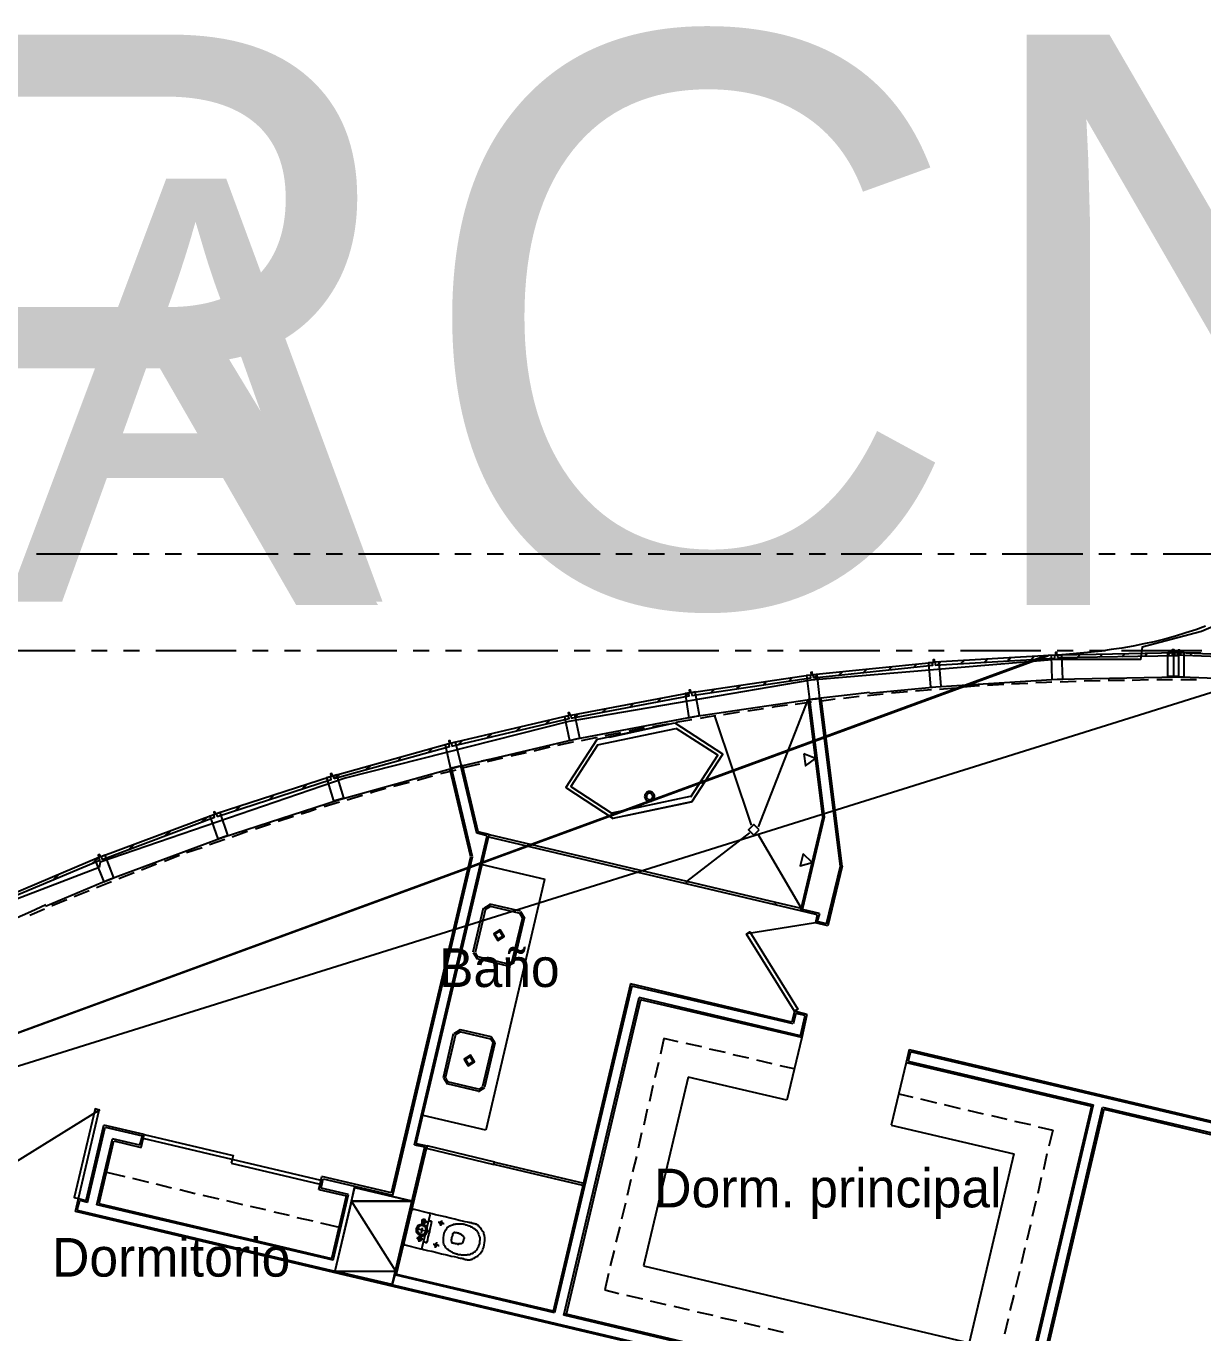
# Model space of a CAD drawing. Header units: feet. Extents: x -84 to 198, y -22 to 181.
# Drawn here: x 56.45 to 93.01, y 139.07 to 179.66 of the extents above; entities that cross this region are included whole.
import ezdxf
from ezdxf.enums import TextEntityAlignment as Align

# ---------------------------------------------------------------- set-up
doc = ezdxf.new("R2010")
doc.units = ezdxf.units.FT
for name, color, linetype in [('A-AREA-UNIDAD', 30, 'CONTINUOUS'), ('A-LINEA', 7, 'CONTINUOUS'), ('A-LINEA-FINA', 9, 'CONTINUOUS'), ('A-MURO-CONCRETO', 8, 'CONTINUOUS'), ('A-NOMBRE-ESPACIO', 2, 'CONTINUOUS'), ('A-TEXTO-PDF', 3, 'CONTINUOUS')]:
    doc.layers.add(name, color=color, linetype=linetype)

msp = doc.modelspace()

# ---------------------------------------------------------------- linework, layer by layer
at = {"layer": 'A-AREA-UNIDAD'}
msp.add_lwpolyline([(95.28, 161.8489), (92.96, 160.8533), (91.12, 160.3733), (91.072, 159.9822), (88.448, 159.9822), (80.832, 159.3422), (73.312, 158.0622), (66.368, 156.3022), (58.752, 153.6889), (58.72, 153.5289), (55.28, 152.2133), (51.808, 150.5778), (48.72, 148.8178), (48.448, 148.8178), (42, 144.8889), (35.808, 140.3378), (33.2, 137.7422)], dxfattribs=at)
at = {"layer": 'A-LINEA'}
for p, q in [((59.28, 163.2578), (56.7733, 163.2578)), ((60.28, 163.2578), (59.7733, 163.2578)), ((61.28, 163.2578), (60.7733, 163.2578)), ((64.28, 163.2578), (61.7733, 163.2578)), ((65.28, 163.2578), (64.7733, 163.2578)), ((66.28, 163.2578), (65.7733, 163.2578)), ((69.28, 163.2578), (66.7733, 163.2578)), ((70.28, 163.2578), (69.7733, 163.2578)), ((71.28, 163.2578), (70.7733, 163.2578)), ((74.28, 163.2578), (71.7733, 163.2578)), ((75.28, 163.2578), (74.7733, 163.2578)), ((76.28, 163.2578), (75.7733, 163.2578)), ((79.28, 163.2578), (76.7733, 163.2578)), ((80.28, 163.2578), (79.7733, 163.2578)), ((81.28, 163.2578), (80.7733, 163.2578)), ((84.28, 163.2578), (81.7733, 163.2578)), ((85.28, 163.2578), (84.7733, 163.2578)), ((86.28, 163.2578), (85.7733, 163.2578)), ((89.28, 163.2578), (86.7733, 163.2578)), ((90.28, 163.2578), (89.7733, 163.2578)), ((91.28, 163.2578), (90.7733, 163.2578)), ((94.28, 163.2578), (91.7733, 163.2578)), ((88.2115, 160.099), (36.6895, 141.2395)), ((88.0906, 160.0939), (36.6895, 141.2395)), ((96.7676, 160.0506), (36.6895, 141.2395)), ((57.9733, 160.2578), (55.48, 160.2578)), ((58.9733, 160.2578), (58.48, 160.2578)), ((59.9733, 160.2578), (59.48, 160.2578)), ((62.9733, 160.2578), (60.48, 160.2578)), ((63.9733, 160.2578), (63.48, 160.2578)), ((64.9733, 160.2578), (64.48, 160.2578)), ((67.9733, 160.2578), (65.48, 160.2578)), ((68.9733, 160.2578), (68.48, 160.2578)), ((69.9733, 160.2578), (69.48, 160.2578)), ((72.9733, 160.2578), (70.48, 160.2578)), ((73.9733, 160.2578), (73.48, 160.2578)), ((74.9733, 160.2578), (74.48, 160.2578)), ((77.9733, 160.2578), (75.48, 160.2578)), ((78.9733, 160.2578), (78.48, 160.2578)), ((79.9733, 160.2578), (79.48, 160.2578)), ((82.9733, 160.2578), (80.48, 160.2578)), ((83.9733, 160.2578), (83.48, 160.2578)), ((84.9733, 160.2578), (84.48, 160.2578)), ((87.9733, 160.2578), (85.48, 160.2578)), ((85.4933, 159.8578), (85.5867, 159.9511)), ((86.2267, 159.8978), (86.32, 159.9911)), ((86.9467, 159.9511), (87.04, 160.0311)), ((87.68, 159.9911), (87.7733, 160.0844)), ((88.9733, 160.2578), (88.48, 160.2578)), ((88.4933, 160.1244), (88.4933, 160.1244)), ((88.4933, 160.0444), (92.2267, 160.1111)), ((89.1067, 160.0444), (89.2, 160.1378)), ((89.9733, 160.2578), (89.48, 160.2578)), ((89.8, 160.0578), (89.8933, 160.1511)), ((92.9733, 160.2578), (90.48, 160.2578)), ((90.4933, 160.0711), (90.5867, 160.1644)), ((91.2, 160.0844), (91.28, 160.1778)), ((91.8933, 160.0978), (91.9867, 160.1778)), ((91.9733, 160.2044), (92.04, 160.2178)), ((92.04, 160.2044), (92.0533, 160.1244)), ((92.6, 160.1111), (92.68, 160.2044)), ((80.9467, 159.4311), (81.04, 159.5244)), ((81.7067, 159.5111), (81.8133, 159.6044)), ((82.48, 159.5911), (82.5733, 159.6844)), ((83.24, 159.6578), (83.3333, 159.7511)), ((84.0133, 159.7378), (84.1067, 159.8311)), ((84.76, 159.8178), (84.8533, 159.8978)), ((78.5333, 159.0844), (78.64, 159.1778)), ((79.3467, 159.1911), (79.44, 159.2978)), ((80.1467, 159.3111), (80.2533, 159.4178)), ((85.32, 159.0978), (84.8267, 159.0578)), ((86.8267, 159.2044), (86.32, 159.1778)), ((87.5733, 159.2444), (87.0667, 159.2178)), ((89.0667, 159.2978), (88.5733, 159.2844)), ((89.8133, 159.3244), (89.32, 159.3111)), ((91.32, 159.3511), (90.8133, 159.3378)), ((92.0667, 159.3511), (91.5733, 159.3511)), ((76.0667, 158.6711), (76.1733, 158.7778)), ((76.92, 158.8311), (77.0267, 158.9378)), ((77.7333, 158.9644), (77.8267, 159.0578)), ((79.2, 154.7911), (80.7467, 158.7378)), ((81.1467, 158.7778), (80.7467, 158.7378)), ((81.2, 155.0978), (80.7467, 158.7378)), ((81.2533, 155.0978), (80.8, 158.7378)), ((81.7467, 153.5644), (81.0933, 158.7778)), ((81.5867, 158.7511), (81.0933, 158.6844)), ((81.8, 153.5644), (81.1467, 158.7778)), ((82.3333, 158.8311), (81.84, 158.7778)), ((83.08, 158.9111), (82.5867, 158.8578)), ((83.8267, 158.9778), (83.3333, 158.9378)), ((84.5733, 159.0444), (84.08, 159.0044)), ((73.5067, 158.1911), (73.6133, 158.2978)), ((74.36, 158.3511), (74.4667, 158.4578)), ((75.2133, 158.5111), (75.32, 158.6178)), ((78.6133, 158.3511), (78.12, 158.2711)), ((79.36, 158.4578), (78.8667, 158.3778)), ((80.8533, 158.6578), (80.3467, 158.5911)), ((71.6933, 157.7778), (71.8133, 157.8844)), ((72.6, 157.9911), (72.72, 158.0978)), ((74.16, 157.4978), (76.6, 158.0178)), ((74.5733, 157.5778), (76.6, 158.0178)), ((76.4, 157.9778), (75.9067, 157.8978)), ((77.1333, 158.1111), (76.64, 158.0311)), ((77.84, 158.2311), (78.9733, 154.8444)), ((70.7867, 157.5644), (70.9067, 157.6711)), ((73.6667, 157.5378), (71.04, 156.9244)), ((74.1867, 157.5644), (73.6933, 157.4578)), ((74.2, 157.3378), (76.64, 157.8444)), ((74.92, 157.7111), (74.4267, 157.6178)), ((68.9467, 157.0978), (69.0667, 157.2178)), ((69.8933, 157.3511), (70.0133, 157.4711)), ((71.9867, 157.0844), (71.5067, 156.9778)), ((72.72, 157.2578), (72.2267, 157.1378)), ((67.0133, 156.5644), (67.1467, 156.6844)), ((67.9867, 156.8311), (68.1067, 156.9511)), ((70.0133, 156.6978), (69.6133, 156.6044)), ((70.4533, 154.5911), (69.96, 156.6844)), ((70.4933, 154.6311), (70.0133, 156.6978)), ((70.5333, 156.7378), (70.04, 156.6178)), ((71.04, 156.9244), (70.6, 156.8311)), ((71.2533, 156.9244), (70.7733, 156.8044)), ((66.0533, 156.2978), (66.1867, 156.4178)), ((69.08, 156.3644), (68.6, 156.2311)), ((69.8, 156.5511), (69.32, 156.4311)), ((70.2667, 153.8578), (69.6133, 156.6044)), ((70.32, 153.8578), (69.6667, 156.6178)), ((65.0267, 155.9644), (65.1733, 156.0978)), ((68.3467, 156.1644), (67.8667, 156.0444)), ((75.7389, 155.8612), (75.7175, 155.8451)), ((75.7627, 155.8733), (75.7389, 155.8612)), ((75.7882, 155.8811), (75.7627, 155.8733)), ((75.8148, 155.8844), (75.7882, 155.8811)), ((75.8415, 155.8829), (75.8148, 155.8844)), ((75.8675, 155.8769), (75.8415, 155.8829)), ((75.8921, 155.8664), (75.8675, 155.8769)), ((75.9145, 155.8519), (75.8921, 155.8664)), ((75.934, 155.8336), (75.9145, 155.8519)), ((64, 155.6311), (64.1333, 155.7644)), ((66.1867, 155.5511), (65.7067, 155.4044)), ((66.9067, 155.7644), (66.4267, 155.6178)), ((74.6533, 155.2178), (77.0933, 155.7378)), ((75.6682, 155.7526), (75.6668, 155.7259)), ((75.6668, 155.7259), (75.67, 155.6994)), ((75.6742, 155.7786), (75.6682, 155.7526)), ((75.67, 155.6994), (75.6778, 155.6738)), ((75.6847, 155.8032), (75.6742, 155.7786)), ((75.6778, 155.6738), (75.6899, 155.65)), ((75.6992, 155.8256), (75.6847, 155.8032)), ((75.6899, 155.65), (75.706, 155.6286)), ((75.7175, 155.8451), (75.6992, 155.8256)), ((75.706, 155.6286), (75.7255, 155.6104)), ((75.721, 155.7451), (75.7201, 155.7277)), ((75.7201, 155.7277), (75.7222, 155.7104)), ((75.7249, 155.7621), (75.721, 155.7451)), ((75.7222, 155.7104), (75.7272, 155.6937)), ((75.7317, 155.7781), (75.7249, 155.7621)), ((75.7255, 155.6104), (75.7479, 155.5958)), ((75.7272, 155.6937), (75.7352, 155.6782)), ((75.7412, 155.7927), (75.7317, 155.7781)), ((75.7352, 155.6782), (75.7456, 155.6643)), ((75.7532, 155.8055), (75.7412, 155.7927)), ((75.7456, 155.6643), (75.7584, 155.6524)), ((75.7479, 155.5958), (75.7725, 155.5853)), ((75.7671, 155.816), (75.7532, 155.8055)), ((75.7584, 155.6524), (75.773, 155.6429)), ((75.7826, 155.8239), (75.7671, 155.816)), ((75.7725, 155.5853), (75.7985, 155.5793)), ((75.773, 155.6429), (75.789, 155.636)), ((75.7993, 155.8289), (75.7826, 155.8239)), ((75.789, 155.636), (75.806, 155.6321)), ((75.7985, 155.5793), (75.8252, 155.5779)), ((75.8166, 155.8311), (75.7993, 155.8289)), ((75.806, 155.6321), (75.8234, 155.6312)), ((75.834, 155.8301), (75.8166, 155.8311)), ((75.8234, 155.6312), (75.8407, 155.6333)), ((75.8252, 155.5779), (75.8518, 155.5811)), ((75.851, 155.8262), (75.834, 155.8301)), ((75.8407, 155.6333), (75.8574, 155.6384)), ((75.867, 155.8194), (75.851, 155.8262)), ((75.8518, 155.5811), (75.8773, 155.5889)), ((75.8574, 155.6384), (75.8729, 155.6463)), ((75.8816, 155.8099), (75.867, 155.8194)), ((75.8729, 155.6463), (75.8868, 155.6567)), ((75.8773, 155.5889), (75.9011, 155.601)), ((75.8944, 155.798), (75.8816, 155.8099)), ((75.8868, 155.6567), (75.8988, 155.6695)), ((75.9048, 155.784), (75.8944, 155.798)), ((75.8988, 155.6695), (75.9083, 155.6841)), ((75.9011, 155.601), (75.9225, 155.6171)), ((75.9128, 155.7685), (75.9048, 155.784)), ((75.9083, 155.6841), (75.9151, 155.7001)), ((75.9178, 155.7518), (75.9128, 155.7685)), ((75.9151, 155.7001), (75.919, 155.7171)), ((75.9199, 155.7345), (75.9178, 155.7518)), ((75.919, 155.7171), (75.9199, 155.7345)), ((75.9225, 155.6171), (75.9408, 155.6366)), ((75.9501, 155.8123), (75.934, 155.8336)), ((75.9408, 155.6366), (75.9553, 155.659)), ((75.9622, 155.7884), (75.9501, 155.8123)), ((75.9553, 155.659), (75.9658, 155.6836)), ((75.97, 155.7629), (75.9622, 155.7884)), ((75.9658, 155.6836), (75.9718, 155.7096)), ((75.9732, 155.7363), (75.97, 155.7629)), ((75.9718, 155.7096), (75.9732, 155.7363)), ((61.8933, 154.9244), (62.0533, 155.0711)), ((62.96, 155.2978), (63.1067, 155.4311)), ((64.76, 155.1111), (64.28, 154.9511)), ((81.2, 155.0978), (80.5067, 152.1778)), ((80.5733, 152.2178), (81.2533, 155.0978)), ((60.7733, 154.5111), (60.9333, 154.6578)), ((64.04, 154.8711), (63.5733, 154.7111)), ((59.6533, 154.0978), (59.8133, 154.2444)), ((62.6267, 154.3911), (62.1467, 154.2311)), ((68.52, 144.9111), (70.7733, 154.5111)), ((68.5733, 144.9511), (70.84, 154.5511)), ((70.7733, 154.5111), (70.4533, 154.5911)), ((70.84, 154.5511), (70.4933, 154.6311)), ((78.92, 154.6044), (76.9733, 153.0978)), ((79.1733, 154.5778), (80.5333, 152.2578)), ((61.2133, 153.8978), (60.7467, 153.7111)), ((61.92, 154.1378), (61.44, 153.9778)), ((67.8, 143.4178), (70.2667, 153.8578)), ((67.84, 143.3511), (70.32, 153.8578)), ((58.52, 153.6578), (58.6933, 153.8178)), ((60.5067, 153.6311), (60.04, 153.4444)), ((72.5733, 153.1511), (70.6267, 153.6044)), ((81.32, 151.7778), (81.7467, 153.5644)), ((81.8, 153.5644), (81.36, 151.7111)), ((57.3067, 153.1511), (57.4667, 153.3111)), ((59.1067, 153.0844), (58.64, 152.8978)), ((59.8133, 153.3644), (59.3333, 153.1778)), ((72.56, 153.1511), (70.7333, 145.3644)), ((76.9333, 153.0711), (76.9333, 153.0711)), ((76.9333, 153.0711), (76.9333, 153.0711)), ((58.4133, 152.8044), (57.9467, 152.6178)), ((57.0267, 152.2311), (56.5733, 152.0311)), ((57.0667, 152.3644), (56.6, 152.1511)), ((70.6533, 152.2578), (70.3333, 150.8978)), ((70.72, 152.2444), (70.4, 150.8844)), ((70.8717, 152.3733), (70.6712, 152.2495)), ((70.8564, 152.3084), (70.736, 152.2342)), ((71.8, 152.0978), (70.84, 152.3244)), ((71.8133, 152.1644), (70.8533, 152.3911)), ((79.68, 152.4178), (79.68, 152.4178)), ((80.48, 152.2311), (80.48, 152.2311)), ((81.0933, 152.0978), (80.5733, 152.2178)), ((71.5467, 150.6178), (71.88, 151.9778)), ((71.6133, 150.5911), (71.9333, 151.9644)), ((71.8773, 151.9614), (71.803, 152.0818)), ((71.9422, 151.946), (71.8184, 152.1466)), ((80.9779, 151.8086), (78.8373, 151.4614)), ((81.0267, 152.0578), (80.5067, 152.1778)), ((81.0267, 152.0578), (80.9733, 151.8044)), ((81.36, 151.7111), (80.9733, 151.8044)), ((81.0933, 152.0978), (81.0267, 151.8444)), ((81.32, 151.7778), (81.0267, 151.8444)), ((70.3378, 150.8895), (70.4616, 150.6889)), ((70.4027, 150.8742), (70.477, 150.7538)), ((70.4533, 150.6978), (71.4133, 150.4711)), ((70.48, 150.7644), (71.4267, 150.5378)), ((71.4216, 150.4623), (71.6222, 150.586)), ((71.4369, 150.5271), (71.5573, 150.6014)), ((75.2267, 149.9111), (72.8133, 139.6978)), ((75.2667, 149.8444), (72.8667, 139.6978)), ((80.24, 148.7244), (75.2267, 149.9111)), ((80.28, 148.6711), (75.2667, 149.8444)), ((73.16, 139.6178), (75.4933, 149.4844)), ((75.5333, 149.4178), (73.2133, 139.6044)), ((80.5067, 148.2978), (75.4933, 149.4844)), ((80.5467, 148.2444), (75.5333, 149.4178)), ((80.32, 149.0578), (80.24, 148.7244)), ((80.36, 148.9911), (80.28, 148.6711)), ((80.7067, 148.9644), (80.32, 149.0578)), ((80.6533, 148.9244), (80.36, 148.9911)), ((80.7067, 148.9644), (80.5467, 148.2444)), ((80.5067, 148.2978), (80.6533, 148.9244)), ((69.4133, 147.0044), (69.7333, 148.3644)), ((69.48, 146.9911), (69.8, 148.3511)), ((69.9383, 148.48), (69.7378, 148.3561)), ((69.923, 148.4151), (69.8027, 148.3408)), ((69.92, 148.4311), (70.88, 148.2044)), ((69.9333, 148.4978), (70.8933, 148.2711)), ((70.9573, 148.0815), (70.883, 148.2018)), ((71.0222, 148.0661), (70.8983, 148.2666)), ((76.2667, 148.2178), (76.16, 147.7244)), ((76.7067, 148.1111), (76.2667, 148.2178)), ((80.5467, 148.2444), (80.08, 146.2978)), ((70.9467, 148.0844), (70.6267, 146.7244)), ((71.0133, 148.0711), (70.6933, 146.6978)), ((77.44, 147.9511), (76.96, 148.0578)), ((78.1733, 147.7778), (77.68, 147.8844)), ((83.88, 147.8711), (83.7867, 147.4711)), ((83.92, 147.8044), (83.8533, 147.5111)), ((83.88, 147.8711), (98.84, 144.3378)), ((98.88, 144.2711), (83.92, 147.8044)), ((76.0933, 147.4711), (75.9867, 146.9911)), ((78.9067, 147.6044), (78.4133, 147.7111)), ((79.6267, 147.4311), (79.1467, 147.5378)), ((80.3067, 147.2711), (79.88, 147.3644)), ((83.7867, 147.4711), (83.32, 145.5244)), ((83.7867, 147.4711), (89.5467, 146.1111)), ((83.8533, 147.5111), (89.6, 146.1511)), ((69.4178, 146.9961), (69.5417, 146.7956)), ((69.4827, 146.9808), (69.557, 146.8605)), ((77.0133, 147.0178), (75.6267, 141.1511)), ((80.08, 146.2978), (77.0133, 147.0178)), ((70.4933, 146.5778), (69.5333, 146.8044)), ((70.5067, 146.6444), (69.5467, 146.8711)), ((70.5017, 146.5689), (70.7022, 146.6928)), ((70.517, 146.6338), (70.6373, 146.7081)), ((75.92, 146.7511), (75.8133, 146.2578)), ((83.56, 146.4978), (84, 146.3911)), ((84.24, 146.3378), (84.7333, 146.2178)), ((84.9733, 146.1644), (85.4667, 146.0444)), ((89.5467, 146.1111), (87.24, 136.3511)), ((89.6, 146.1511), (87.28, 136.2844)), ((58.7379, 145.9953), (55.3292, 143.889)), ((70.7333, 145.3644), (68.7867, 145.8178)), ((75.7467, 146.0178), (75.64, 145.5244)), ((85.7067, 145.9911), (86.1867, 145.8711)), ((86.44, 145.8178), (86.92, 145.7111)), ((87.5733, 136.2178), (89.8933, 146.0844)), ((89.9333, 146.0178), (87.64, 136.2578)), ((89.8933, 146.0844), (99.0933, 143.9111)), ((89.9333, 146.0178), (99.1333, 143.8444)), ((58.32, 143.1778), (58.8667, 145.5244)), ((58.36, 143.1244), (58.9067, 145.4578)), ((60.12, 145.2311), (58.8667, 145.5244)), ((58.9067, 145.4578), (60.0667, 145.1911)), ((83.32, 145.5244), (87.1333, 144.6311)), ((87.16, 145.6444), (87.6533, 145.5378)), ((87.8933, 145.4711), (88.3467, 145.3644)), ((88.3467, 145.3644), (88.2267, 144.8711)), ((58.6533, 143.0444), (59.1333, 145.0978)), ((58.6533, 143.0444), (59.1333, 145.0978)), ((58.7067, 143.0844), (59.1733, 145.0311)), ((58.72, 143.0844), (59.1733, 145.0311)), ((59.9867, 144.8978), (59.1333, 145.0978)), ((59.1733, 145.0311), (60.0267, 144.8311)), ((59.9867, 144.8978), (60.0667, 145.1911)), ((60.0267, 144.8311), (60.12, 145.2311)), ((68.52, 144.9111), (68.84, 144.8444)), ((68.5733, 144.9511), (68.9067, 144.8844)), ((75.5733, 145.2844), (75.4667, 144.8044)), ((67.8933, 140.8711), (68.84, 144.8444)), ((67.96, 140.8978), (68.9067, 144.8844)), ((75.4133, 144.5511), (75.2933, 144.0711)), ((87.1333, 144.6311), (85.7467, 138.7644)), ((88.16, 144.6311), (88.0533, 144.1378)), ((71.04, 144.3378), (71.04, 144.3378)), ((71.04, 144.3378), (71.04, 144.3378)), ((58.9467, 144.0578), (59.52, 143.9244)), ((59.76, 143.8711), (60.2533, 143.7511)), ((60.4933, 143.6978), (60.9733, 143.5778)), ((65.5467, 143.5244), (65.64, 143.9244)), ((65.6133, 143.5644), (65.68, 143.8578)), ((67.8, 143.4178), (65.64, 143.9244)), ((65.68, 143.8578), (67.84, 143.3511)), ((75.24, 143.8311), (75.12, 143.3378)), ((87.9867, 143.8978), (87.88, 143.4044)), ((61.2267, 143.5244), (61.7067, 143.4044)), ((61.9467, 143.3511), (62.44, 143.2311)), ((65.5467, 143.5244), (66.4, 143.3244)), ((66.4667, 143.3644), (65.6133, 143.5644)), ((65.9467, 141.3778), (66.4, 143.3244)), ((65.9867, 141.3244), (66.4667, 143.3644)), ((57.9867, 142.8444), (58.08, 143.2444)), ((58.04, 142.8844), (58.12, 143.1778)), ((58.04, 142.8844), (89.9067, 135.3511)), ((58.08, 143.2444), (58.32, 143.1778)), ((58.36, 143.1244), (58.12, 143.1778)), ((65.9867, 141.3244), (58.6533, 143.0444)), ((58.7067, 143.0844), (65.9467, 141.3778)), ((62.68, 143.1778), (63.1733, 143.0578)), ((63.4133, 143.0044), (63.8933, 142.8978)), ((68.4267, 142.8711), (68.1867, 141.8578)), ((68.4841, 142.9099), (68.4279, 142.8752)), ((68.96, 142.7911), (68.48, 142.9111)), ((75.0667, 143.0978), (74.9467, 142.6044)), ((87.8133, 143.1644), (87.7067, 142.6844)), ((89.9067, 135.3111), (57.9867, 142.8444)), ((64.1467, 142.8311), (64.6267, 142.7244)), ((64.8667, 142.6578), (65.36, 142.5511)), ((65.6, 142.4844), (66.1733, 142.3511)), ((68.76, 141.7244), (69, 142.7378)), ((69.0121, 142.7337), (68.9774, 142.7899)), ((74.8933, 142.3644), (74.7733, 141.8844)), ((87.6533, 142.4311), (87.5333, 141.9511)), ((68.1879, 141.8485), (68.2226, 141.7924)), ((68.2133, 141.8044), (68.7067, 141.6844)), ((68.7159, 141.6724), (68.7721, 141.7071)), ((87.48, 141.7111), (87.36, 141.2178)), ((74.72, 141.6311), (74.6, 141.1511)), ((72.8667, 139.6978), (67.8933, 140.8711)), ((67.96, 140.8978), (72.8267, 139.7511)), ((74.5467, 140.9111), (74.4267, 140.4044)), ((75.6267, 141.1511), (85.7467, 138.7644)), ((87.3067, 140.9778), (87.1867, 140.4844)), ((74.4267, 140.4044), (74.8667, 140.2978)), ((75.1067, 140.2444), (75.6, 140.1244)), ((75.84, 140.0711), (76.32, 139.9511)), ((87.1333, 140.2444), (87.0133, 139.7644)), ((87.28, 136.2844), (73.16, 139.6178)), ((73.1733, 139.6711), (87.24, 136.3511)), ((76.5733, 139.8978), (77.0533, 139.7911)), ((77.2933, 139.7244), (77.7867, 139.6178)), ((78.0267, 139.5511), (78.52, 139.4444)), ((78.76, 139.3778), (79.24, 139.2711)), ((86.96, 139.5111), (86.84, 139.0311)), ((79.4933, 139.2044), (79.9733, 139.0978))]:
    msp.add_line(p, q, dxfattribs=at)
for points in [[(93.0933, 161.0178), (92.7867, 160.9111), (92.48, 160.8178), (92.16, 160.7111), (91.8267, 160.6178), (91.4933, 160.5378), (91.1733, 160.4711), (90.84, 160.4044), (90.4933, 160.3378), (90.16, 160.2978), (89.8533, 160.2444), (89.5333, 160.2178), (89.2, 160.1778), (88.8667, 160.1511), (88.5067, 160.1244), (88.2, 160.1111)], [(84.8133, 159.9111), (84.6667, 159.8978), (84.6667, 159.9778), (84.6267, 159.9778), (84.6267, 159.8844), (84.48, 159.8844), (84.5467, 159.1244), (84.88, 159.1511), (84.8133, 159.9111)], [(88.4133, 160.0311), (88.4133, 160.1244), (84.6933, 159.8978), (84.6933, 159.8044)], [(84.6933, 159.8044), (88.4133, 160.0311), (88.4133, 160.0444)], [(88.6267, 160.1244), (88.48, 160.1244), (88.4667, 160.2044), (88.4267, 160.2044), (88.4267, 160.1244), (88.2933, 160.1111), (88.32, 159.3644), (88.6533, 159.3778), (88.6267, 160.1244)], [(92.2267, 160.1111), (92.2267, 160.1644), (92.2267, 160.1911), (89.6933, 160.1378), (88.4933, 160.1244), (88.4933, 160.0444)], [(91.92, 160.2178), (92.0667, 160.2178), (92.0667, 160.2978), (92.1067, 160.2978), (92.1067, 160.2178), (92.2533, 160.2178)], [(92.2533, 160.2044), (92.2533, 159.4578), (91.92, 159.4578), (91.92, 160.2044)], [(92.4267, 160.1644), (92.4267, 160.1911), (92.2933, 160.1911), (92.2933, 160.2711), (92.24, 160.2711), (92.24, 160.1911), (92.0933, 160.1911), (92.0933, 160.1644), (92.0933, 159.4444), (92.4267, 159.4444), (92.4267, 160.1644)], [(92.1333, 160.2178), (92.2267, 160.2044), (96.5733, 160.0311), (96.5733, 159.9511)], [(96.5733, 159.9511), (92.1333, 160.1244), (92.1333, 160.2044)], [(92.9467, 160.1778), (92.3067, 160.1911), (92.3067, 160.1644), (92.3067, 160.1111)], [(81.0267, 159.5244), (80.88, 159.4978), (80.8667, 159.5911), (80.8267, 159.5778), (80.84, 159.4978), (80.6933, 159.4844), (80.7867, 158.7378), (81.1067, 158.7778), (81.0267, 159.5244)], [(80.9067, 159.4178), (84.6133, 159.8044), (84.6, 159.8844), (80.8933, 159.5111), (80.9067, 159.4178)], [(92.08, 159.4578), (96.5867, 159.2844), (96.6, 159.8578)], [(77.1333, 158.8711), (80.8267, 159.4178), (80.8133, 159.4978), (77.12, 158.9511), (77.1333, 158.8711)], [(82.6533, 158.9378), (84.7067, 159.1378), (88.48, 159.3778), (92.2667, 159.4444)], [(86.0667, 159.1644), (86.0267, 159.1644), (85.5733, 159.1244)], [(88.32, 159.2844), (88.1467, 159.2711), (87.8133, 159.2578)], [(90.5733, 159.3378), (90.2667, 159.3378), (90.0667, 159.3378)], [(92.8133, 159.3511), (92.3867, 159.3511), (92.32, 159.3511)], [(57.0533, 152.3244), (59.0267, 153.1511), (62.5733, 154.4711), (66.16, 155.6311), (69.8133, 156.6444), (73.4933, 157.5111), (77.2, 158.2178), (80.7867, 158.7378)], [(73.3867, 158.1644), (77.0533, 158.8578), (77.04, 158.9378), (73.3733, 158.2444), (73.3867, 158.1644)], [(77.24, 158.9778), (77.1067, 158.9511), (77.0933, 159.0311), (77.0533, 159.0311), (77.0667, 158.9511), (76.92, 158.9244), (77.04, 158.1778), (77.3733, 158.2444), (77.24, 158.9778)], [(82.6533, 158.9644), (82.2267, 158.9111), (80.7867, 158.7378)], [(73.4933, 158.2711), (73.36, 158.2444), (73.3333, 158.3244), (73.2933, 158.3244), (73.32, 158.2444), (73.1733, 158.2044), (73.3333, 157.4711), (73.6533, 157.5378), (73.4933, 158.2711)], [(80.1067, 158.5644), (79.7067, 158.5111), (79.6133, 158.4978)], [(69.68, 157.2978), (73.32, 158.1511), (73.2933, 158.2311), (69.6667, 157.3911), (69.68, 157.2978)], [(77.1331, 155.5651), (78.0926, 157.0442), (76.6136, 158.0038)], [(77.88, 158.2311), (77.6, 158.1911), (77.3867, 158.1511)], [(74.1736, 157.4838), (73.214, 156.0047), (74.6931, 155.0451)], [(75.6533, 157.8578), (75.52, 157.8311), (75.1733, 157.7644)], [(77.0997, 155.7216), (77.9362, 157.0108), (76.6469, 157.8473)], [(66.0133, 156.2844), (69.6, 157.2844), (69.5867, 157.3644), (65.9867, 156.3644), (66.0133, 156.2844)], [(69.7867, 157.4178), (69.64, 157.3778), (69.6267, 157.4578), (69.5867, 157.4578), (69.6, 157.3644), (69.4667, 157.3378), (69.64, 156.6044), (69.9733, 156.6844), (69.7867, 157.4178)], [(73.4533, 157.4178), (73.44, 157.4178), (72.96, 157.3111)], [(74.2069, 157.3273), (73.3705, 156.0381), (74.6597, 155.2016)], [(62.3867, 155.1111), (65.9333, 156.2578), (65.9067, 156.3378), (62.36, 155.1911), (62.3867, 155.1111)], [(66.1067, 156.4044), (65.9733, 156.3644), (65.9467, 156.4444), (65.9067, 156.4311), (65.9333, 156.3511), (65.7867, 156.3111), (66, 155.5911), (66.32, 155.6844), (66.1067, 156.4044)], [(67.6267, 155.9778), (67.2667, 155.8711), (67.1467, 155.8311)], [(75.0933, 155.1378), (77.12, 155.5644), (74.68, 155.0444)], [(58.8133, 153.7778), (62.3067, 155.0844), (62.28, 155.1644), (58.7867, 153.8578), (58.8133, 153.7778)], [(62.48, 155.2311), (62.3467, 155.1778), (62.32, 155.2578), (62.28, 155.2444), (62.3067, 155.1644), (62.16, 155.1244), (62.4133, 154.4178), (62.72, 154.5244), (62.48, 155.2311)], [(65.4667, 155.3378), (65.24, 155.2578), (65, 155.1778)], [(63.3333, 154.6444), (63.2133, 154.6044), (62.8533, 154.4711)], [(79.2267, 154.6911), (79.06, 154.8578), (78.8933, 154.6911), (79.06, 154.5244), (79.2267, 154.6911)], [(70.84, 154.5511), (76.9733, 153.0978), (76.96, 153.0178), (70.8267, 154.4711), (70.84, 154.5511)], [(70.88, 154.4978), (70.88, 154.4978), (70.88, 154.4978)], [(55.3067, 152.3111), (58.7467, 153.7511), (58.7067, 153.8311), (55.2667, 152.3778), (55.3067, 152.3111)], [(58.9067, 153.9111), (58.7733, 153.8578), (58.7333, 153.9244), (58.6933, 153.9111), (58.7333, 153.8444), (58.5867, 153.7778), (58.8667, 153.0844), (59.1733, 153.2044), (58.9067, 153.9111)], [(79.72, 152.3644), (76.96, 153.0178), (76.9733, 153.0978), (79.7333, 152.4444), (79.72, 152.3644)], [(77.0133, 153.0444), (77.0133, 153.0444), (77.0133, 153.0444)], [(57.72, 152.5244), (57.2667, 152.3378), (57.2533, 152.3378)], [(80.5067, 152.1778), (79.72, 152.3644), (79.7333, 152.4444), (80.5333, 152.2578), (80.5067, 152.1778)], [(79.7733, 152.3911), (79.7733, 152.3911), (79.7733, 152.3911)], [(56.6, 152.1511), (55.3867, 151.6178), (55.5467, 151.2444)], [(71.1784, 151.5866), (70.9778, 151.4629), (71.1016, 151.2623), (71.3022, 151.386), (71.1784, 151.5866)], [(71.1692, 151.5477), (71.0167, 151.4536), (71.1108, 151.3012), (71.2633, 151.3952), (71.1692, 151.5477)], [(80.32, 149.0578), (78.8267, 151.4578), (78.9333, 151.5244), (80.4267, 149.1244), (80.32, 149.0578)], [(70.1817, 147.3689), (70.3822, 147.4928), (70.2583, 147.6933), (70.0578, 147.5694), (70.1817, 147.3689)], [(70.1909, 147.4078), (70.3433, 147.502), (70.2491, 147.6544), (70.0967, 147.5602), (70.1909, 147.4078)], [(58.08, 143.2444), (58.72, 145.9911), (58.6, 146.0311), (57.9467, 143.2711), (58.08, 143.2444)], [(62.8533, 144.4578), (60.0933, 145.1111), (60.12, 145.2311), (62.88, 144.5778), (62.8533, 144.4578)], [(68.88, 144.8044), (70.9867, 144.2978), (71.0133, 144.3778), (68.9067, 144.8844), (68.88, 144.8044)], [(68.9333, 144.8311), (68.9333, 144.8311), (68.9333, 144.8311)], [(62.8267, 144.3378), (65.5867, 143.6844), (65.6133, 143.8044), (62.8533, 144.4578), (62.8267, 144.3378)], [(70.96, 144.3511), (70.96, 144.3511), (70.96, 144.3511)], [(73.7467, 143.6444), (70.9867, 144.2978), (71.0133, 144.3778), (73.7733, 143.7244), (73.7467, 143.6444)], [(73.72, 143.6978), (73.72, 143.6978), (73.72, 143.6978)], [(67.8267, 140.5778), (68.44, 143.1644), (66.6533, 143.5911), (66.04, 140.9911), (67.8267, 140.5778)], [(68.7067, 141.6844), (68.7333, 141.6844), (68.8, 141.6578), (68.92, 141.6311), (69.0533, 141.6044), (69.2133, 141.5644), (69.36, 141.5244), (69.52, 141.4978), (69.6533, 141.4578), (69.7467, 141.4444), (69.84, 141.4178), (69.8933, 141.4044), (69.9333, 141.3911), (69.96, 141.3911), (69.9867, 141.3911), (70, 141.3778), (70.0133, 141.3778), (70.0267, 141.3778), (70.04, 141.3778), (70.0533, 141.3644), (70.0667, 141.3644), (70.08, 141.3644), (70.0933, 141.3511), (70.12, 141.3511), (70.1333, 141.3511), (70.1467, 141.3511), (70.16, 141.3378), (70.1733, 141.3378), (70.1867, 141.3378), (70.2, 141.3378), (70.2133, 141.3378), (70.24, 141.3378), (70.2533, 141.3511), (70.2667, 141.3511), (70.28, 141.3511), (70.2933, 141.3644), (70.32, 141.3644), (70.3333, 141.3778), (70.3467, 141.3911), (70.3733, 141.3911), (70.3867, 141.4044), (70.4, 141.4178), (70.4267, 141.4311), (70.44, 141.4444), (70.4533, 141.4444), (70.48, 141.4578), (70.4933, 141.4711), (70.52, 141.4978), (70.5333, 141.5111), (70.56, 141.5378), (70.5733, 141.5511), (70.6, 141.5911), (70.6267, 141.6311), (70.64, 141.6711), (70.6667, 141.7378), (70.68, 141.8044), (70.6933, 141.8711), (70.7067, 141.9378), (70.7067, 141.9911), (70.7067, 142.0311), (70.6933, 142.0711), (70.6933, 142.0978), (70.68, 142.1244), (70.6667, 142.1511), (70.6667, 142.1778), (70.6533, 142.2044), (70.64, 142.2178), (70.6267, 142.2444), (70.6133, 142.2578), (70.6, 142.2711), (70.6, 142.2844), (70.5867, 142.3111), (70.5733, 142.3244), (70.56, 142.3378), (70.5467, 142.3511), (70.5333, 142.3644), (70.52, 142.3778), (70.5067, 142.3911), (70.5067, 142.4044), (70.4933, 142.4178), (70.48, 142.4178), (70.4667, 142.4311), (70.4533, 142.4311), (70.44, 142.4444), (70.4133, 142.4444), (70.4, 142.4578), (70.3867, 142.4578), (70.3733, 142.4578), (70.36, 142.4578), (70.3467, 142.4711), (70.3333, 142.4711), (70.32, 142.4711), (70.3067, 142.4711), (70.2933, 142.4844), (70.28, 142.4844), (70.2667, 142.4844), (70.2533, 142.4844), (70.24, 142.4844), (70.2267, 142.4978), (70.2, 142.4978), (70.16, 142.5111), (70.0933, 142.5244), (70.0133, 142.5378), (69.9067, 142.5644), (69.7733, 142.6044), (69.6267, 142.6311), (69.4667, 142.6711), (69.32, 142.7111), (69.1733, 142.7378), (69.0667, 142.7644), (68.9867, 142.7911), (68.96, 142.7911)], [(68.9067, 142.5111), (68.8933, 142.5111), (68.88, 142.5111), (68.8533, 142.5244), (68.8267, 142.5244), (68.8, 142.5378), (68.76, 142.5378), (68.7467, 142.5511), (68.72, 142.5511)], [(68.8667, 142.5111), (68.8667, 142.5244), (68.8667, 142.5378), (68.8667, 142.5511), (68.8533, 142.5511), (68.8533, 142.5644), (68.8533, 142.5778), (68.84, 142.5778), (68.8267, 142.5911), (68.8133, 142.5911), (68.8, 142.5911), (68.7867, 142.5911), (68.7733, 142.5778), (68.76, 142.5778), (68.76, 142.5644), (68.7467, 142.5511), (68.7467, 142.5378), (68.7467, 142.5244), (68.7467, 142.5111), (68.7467, 142.4978), (68.76, 142.4978), (68.76, 142.4844), (68.7733, 142.4844), (68.7867, 142.4711), (68.8, 142.4711), (68.8133, 142.4711), (68.8267, 142.4711), (68.84, 142.4844), (68.8533, 142.4844), (68.8533, 142.4978), (68.8667, 142.5111)], [(68.8267, 142.6178), (68.8267, 142.6044), (68.8133, 142.5911), (68.8133, 142.5644), (68.8, 142.5244), (68.8, 142.4844), (68.7867, 142.4578), (68.7733, 142.4178), (68.7733, 142.4044), (68.7733, 142.3911)], [(68.84, 142.5244), (68.84, 142.5378), (68.84, 142.5511), (68.8267, 142.5511), (68.8133, 142.5644), (68.8, 142.5644), (68.7867, 142.5644), (68.7867, 142.5511), (68.7733, 142.5378), (68.7733, 142.5244), (68.7733, 142.5111), (68.7867, 142.5111), (68.7867, 142.4978), (68.8, 142.4978), (68.8133, 142.4978), (68.8267, 142.4978), (68.8267, 142.5111), (68.84, 142.5111), (68.84, 142.5244)], [(68.96, 142.5644), (68.9867, 142.5511), (69, 142.5511), (69.0133, 142.5511), (69.0267, 142.5511), (69.04, 142.5378), (69.04, 142.5244), (69.0533, 142.5244), (69.04, 142.5111), (69.04, 142.4711), (69.0267, 142.4178), (69, 142.3378), (68.9867, 142.2311), (68.96, 142.1378), (68.9333, 142.0444), (68.92, 141.9644), (68.9067, 141.9111), (68.9067, 141.8978), (68.8933, 141.8844), (68.8933, 141.8711), (68.88, 141.8711), (68.8667, 141.8711), (68.8533, 141.8844), (68.84, 141.8844), (68.8267, 141.8844), (68.8133, 141.8844), (68.8, 141.8844), (68.8, 141.8978)], [(69.44, 142.4578), (69.4267, 142.4578), (69.4133, 142.4711), (69.3867, 142.4711), (69.36, 142.4711), (69.3333, 142.4844), (69.3067, 142.4978), (69.28, 142.4978), (69.2533, 142.4978)], [(69.3733, 142.4711), (69.3733, 142.4844), (69.3733, 142.4978), (69.36, 142.5111), (69.3467, 142.5111), (69.3333, 142.5111), (69.32, 142.5111), (69.3067, 142.4978), (69.3067, 142.4844), (69.3067, 142.4711), (69.3067, 142.4578), (69.32, 142.4578), (69.3333, 142.4444), (69.3467, 142.4444), (69.36, 142.4444), (69.36, 142.4578), (69.3733, 142.4578), (69.3733, 142.4711)], [(69.36, 142.5644), (69.36, 142.5511), (69.3467, 142.5244), (69.3467, 142.4978), (69.3333, 142.4578), (69.3333, 142.4311), (69.32, 142.4044), (69.32, 142.3911)], [(69.4267, 142.0978), (69.44, 142.1644), (69.4667, 142.2311), (69.4933, 142.2711), (69.52, 142.3111), (69.5467, 142.3511), (69.5867, 142.3778), (69.6133, 142.3911), (69.64, 142.4044), (69.6667, 142.4178), (69.6933, 142.4311), (69.72, 142.4311), (69.7333, 142.4444), (69.76, 142.4444), (69.7867, 142.4444), (69.8, 142.4578), (69.8267, 142.4578), (69.84, 142.4578), (69.8667, 142.4578), (69.88, 142.4578), (69.9067, 142.4578), (69.9333, 142.4578), (69.9467, 142.4578), (69.9733, 142.4578), (70, 142.4578), (70.0267, 142.4578), (70.0533, 142.4444), (70.08, 142.4444), (70.1067, 142.4311), (70.1333, 142.4311), (70.16, 142.4178), (70.1867, 142.4044), (70.2133, 142.3911), (70.2267, 142.3911), (70.2533, 142.3778), (70.28, 142.3644), (70.2933, 142.3644), (70.3067, 142.3511), (70.3333, 142.3378), (70.3467, 142.3244), (70.36, 142.3244), (70.3733, 142.3111), (70.3867, 142.2978), (70.4, 142.2844), (70.4133, 142.2711), (70.44, 142.2578), (70.4533, 142.2444), (70.4667, 142.2178), (70.48, 142.2044), (70.4933, 142.1644), (70.5067, 142.1378), (70.52, 142.0978), (70.5333, 142.0578), (70.5467, 142.0178), (70.5467, 141.9644), (70.5333, 141.9111), (70.5333, 141.8444), (70.5067, 141.7778), (70.4933, 141.7244), (70.4667, 141.6844), (70.44, 141.6444), (70.4133, 141.6044), (70.3867, 141.5778), (70.3467, 141.5644), (70.3333, 141.5378), (70.3067, 141.5244), (70.28, 141.5244), (70.2533, 141.5111), (70.24, 141.4978), (70.2133, 141.4978), (70.2, 141.4978), (70.1867, 141.4978), (70.16, 141.4978), (70.1467, 141.4844), (70.12, 141.4844), (70.1067, 141.4844), (70.08, 141.4844), (70.0667, 141.4844), (70.04, 141.4844), (70.0133, 141.4844), (70, 141.4844), (69.9733, 141.4844), (69.9467, 141.4978), (69.92, 141.4978), (69.88, 141.4978), (69.8533, 141.5111), (69.8267, 141.5111), (69.8, 141.5244), (69.7867, 141.5244), (69.76, 141.5378), (69.7333, 141.5511), (69.72, 141.5511), (69.6933, 141.5644), (69.68, 141.5778), (69.6533, 141.5911), (69.64, 141.6044), (69.6267, 141.6044), (69.6, 141.6178), (69.5867, 141.6311), (69.5733, 141.6444), (69.56, 141.6578), (69.5333, 141.6711), (69.52, 141.6844), (69.4933, 141.7111), (69.48, 141.7378), (69.4667, 141.7644), (69.44, 141.7911), (69.4267, 141.8311), (69.4133, 141.8711), (69.4133, 141.9111), (69.4133, 141.9644), (69.4133, 142.0311), (69.4267, 142.0978)], [(69.0133, 142.2044), (69, 142.2044), (68.96, 142.2178), (68.8933, 142.2311), (68.8267, 142.2444), (68.7467, 142.2578), (68.68, 142.2844), (68.6267, 142.2978), (68.5733, 142.3111), (68.56, 142.3111)], [(68.92, 142.2178), (68.92, 142.2578), (68.92, 142.2844), (68.9067, 142.3111), (68.9067, 142.3378), (68.88, 142.3644), (68.8667, 142.3911), (68.84, 142.4044), (68.8133, 142.4311), (68.7867, 142.4311), (68.76, 142.4444), (68.72, 142.4444), (68.6933, 142.4311), (68.6667, 142.4178), (68.64, 142.4044), (68.6133, 142.3911), (68.6, 142.3644), (68.5867, 142.3378), (68.5733, 142.3111), (68.5733, 142.2711), (68.5733, 142.2444), (68.5733, 142.2178), (68.5867, 142.1911), (68.6, 142.1644), (68.6267, 142.1378), (68.6533, 142.1244), (68.68, 142.0978), (68.7067, 142.0978), (68.7333, 142.0844), (68.7733, 142.0844), (68.8, 142.0978), (68.8267, 142.1111), (68.8533, 142.1244), (68.8667, 142.1378), (68.8933, 142.1644), (68.9067, 142.1911), (68.92, 142.2178)], [(68.88, 142.2311), (68.88, 142.2578), (68.88, 142.2844), (68.8667, 142.2978), (68.8667, 142.3244), (68.8533, 142.3511), (68.84, 142.3644), (68.8133, 142.3778), (68.8, 142.3911), (68.7733, 142.3911), (68.7467, 142.4044), (68.72, 142.4044), (68.7067, 142.3911), (68.68, 142.3911), (68.6667, 142.3778), (68.64, 142.3511), (68.6267, 142.3378), (68.6133, 142.3244), (68.6133, 142.2978), (68.6133, 142.2711), (68.6133, 142.2444), (68.6133, 142.2178), (68.6267, 142.2044), (68.64, 142.1778), (68.6533, 142.1644), (68.6667, 142.1511), (68.6933, 142.1378), (68.7067, 142.1378), (68.7333, 142.1244), (68.76, 142.1244), (68.7867, 142.1378), (68.8, 142.1378), (68.8267, 142.1511), (68.84, 142.1644), (68.8533, 142.1911), (68.8667, 142.2044), (68.88, 142.2311)], [(68.7333, 141.9778), (68.7333, 141.9911), (68.7333, 142.0044), (68.7333, 142.0178), (68.7333, 142.0311), (68.72, 142.0444), (68.7067, 142.0444), (68.6933, 142.0578), (68.68, 142.0578), (68.6667, 142.0578), (68.6533, 142.0444), (68.64, 142.0444), (68.64, 142.0311), (68.6267, 142.0311), (68.6267, 142.0178), (68.6267, 142.0044), (68.6267, 141.9911), (68.6267, 141.9778), (68.6267, 141.9644), (68.64, 141.9511), (68.6533, 141.9511), (68.6533, 141.9378), (68.6667, 141.9378), (68.68, 141.9378), (68.6933, 141.9378), (68.7067, 141.9378), (68.72, 141.9511), (68.7333, 141.9644), (68.7333, 141.9778)], [(68.7067, 142.1244), (68.7067, 142.1111), (68.7067, 142.0978), (68.6933, 142.0711), (68.6933, 142.0311), (68.68, 141.9911), (68.6667, 141.9511), (68.6667, 141.9244), (68.6533, 141.9111), (68.6533, 141.8978)], [(68.76, 142.3378), (68.76, 142.3244), (68.7467, 142.2978), (68.7467, 142.2711), (68.7333, 142.2444), (68.7333, 142.2178), (68.72, 142.1911), (68.72, 142.1778), (68.72, 142.1644)], [(69.6533, 141.9378), (69.6533, 141.9244), (69.6667, 141.9111), (69.6667, 141.8978), (69.6667, 141.8844), (69.68, 141.8844), (69.68, 141.8711), (69.6933, 141.8711), (69.7067, 141.8711), (69.72, 141.8711), (69.7333, 141.8578), (69.7467, 141.8578), (69.76, 141.8578), (69.7733, 141.8578), (69.7867, 141.8444), (69.8, 141.8444), (69.8133, 141.8444), (69.8267, 141.8444), (69.84, 141.8444), (69.8533, 141.8311), (69.8667, 141.8311), (69.88, 141.8311), (69.8933, 141.8311), (69.8933, 141.8444), (69.9067, 141.8444), (69.92, 141.8444), (69.9333, 141.8444), (69.9467, 141.8444), (69.96, 141.8444), (69.9733, 141.8444), (69.9867, 141.8578), (70, 141.8578), (70.0133, 141.8711), (70.0267, 141.8978), (70.04, 141.9244), (70.0533, 141.9511), (70.0533, 141.9911), (70.0667, 142.0178), (70.0533, 142.0444), (70.0533, 142.0578), (70.04, 142.0711), (70.0267, 142.0844), (70.0133, 142.0844), (70.0133, 142.0978), (70, 142.0978), (69.9867, 142.1111), (69.9733, 142.1111), (69.9733, 142.1244), (69.96, 142.1244), (69.96, 142.1378), (69.9467, 142.1378), (69.9333, 142.1378), (69.9333, 142.1511), (69.92, 142.1511), (69.9067, 142.1511), (69.8933, 142.1644), (69.88, 142.1644), (69.8667, 142.1644), (69.8533, 142.1644), (69.84, 142.1778), (69.8267, 142.1778), (69.8133, 142.1778), (69.8, 142.1778), (69.7867, 142.1778), (69.7733, 142.1778), (69.7733, 142.1911), (69.76, 142.1911), (69.7467, 142.1911), (69.7467, 142.1778), (69.7333, 142.1778), (69.72, 142.1644), (69.7067, 142.1511), (69.6933, 142.1511), (69.6933, 142.1378), (69.6933, 142.1244), (69.6933, 142.0978), (69.68, 142.0578), (69.6667, 142.0311), (69.6667, 141.9911), (69.6533, 141.9644), (69.6533, 141.9511), (69.6533, 141.9378)], [(68.7733, 141.9778), (68.7467, 141.9778), (68.7333, 141.9778), (68.6933, 141.9911), (68.6667, 141.9911), (68.64, 142.0044), (68.6133, 142.0044), (68.6, 142.0178), (68.5867, 142.0178)], [(68.7067, 141.9911), (68.7067, 142.0044), (68.7067, 142.0178), (68.6933, 142.0178), (68.6933, 142.0311), (68.68, 142.0311), (68.6667, 142.0311), (68.6667, 142.0178), (68.6533, 142.0178), (68.6533, 142.0044), (68.6533, 141.9911), (68.6533, 141.9778), (68.6667, 141.9644), (68.68, 141.9644), (68.6933, 141.9644), (68.7067, 141.9778), (68.7067, 141.9911)], [(69.28, 141.7778), (69.2667, 141.7778), (69.2533, 141.7911), (69.2267, 141.7911), (69.2, 141.8044), (69.1733, 141.8044), (69.1333, 141.8178), (69.12, 141.8178), (69.0933, 141.8178)], [(69.2133, 141.7911), (69.2133, 141.8044), (69.2133, 141.8178), (69.2, 141.8311), (69.1867, 141.8311), (69.1733, 141.8311), (69.16, 141.8311), (69.1467, 141.8178), (69.1467, 141.8044), (69.1467, 141.7911), (69.1467, 141.7778), (69.16, 141.7778), (69.16, 141.7644), (69.1733, 141.7644), (69.1867, 141.7644), (69.2, 141.7644), (69.2, 141.7778), (69.2133, 141.7778), (69.2133, 141.7911)], [(69.2, 141.8844), (69.2, 141.8711), (69.1867, 141.8444), (69.1867, 141.8178), (69.1733, 141.7778), (69.1733, 141.7511), (69.16, 141.7244), (69.16, 141.7111)]]:
    msp.add_lwpolyline(points, dxfattribs=at)
at = {"layer": 'A-LINEA-FINA'}
for points in [[(80.6133, 157.0578), (80.6667, 156.6844), (80.9733, 156.9111), (80.6133, 157.0578), (80.6133, 157.0578)], [(80.5867, 153.9511), (80.4933, 153.5778), (80.8667, 153.6844), (80.5867, 153.9511), (80.5867, 153.9511)]]:
    msp.add_lwpolyline(points, dxfattribs=at)
at = {"layer": 'A-MURO-CONCRETO'}
for points in [[(66.6533, 143.5911), (68.44, 143.1644), (66.56, 143.1644), (66.6533, 143.5911), (66.6533, 143.5911)], [(66.56, 143.1644), (66.04, 140.9911), (67.9333, 140.9911), (66.56, 143.1644)], [(66.56, 143.1644), (68.44, 143.1644), (67.9333, 140.9911), (66.56, 143.1644), (66.56, 143.1644)], [(66.04, 140.9911), (67.9333, 140.9911), (67.8267, 140.5778), (66.04, 140.9911), (66.04, 140.9911)]]:
    msp.add_lwpolyline(points, dxfattribs=at)

# ---------------------------------------------------------------- texts
at = {"layer": 'A-NOMBRE-ESPACIO'}
for s, p in [('Baño', (71.152, 149.8133)), ('Dorm. principal', (81.36, 142.9689)), ('Dormitorio', (60.96, 140.8178))]:
    msp.add_text(s, height=1.2, dxfattribs=at).set_placement(p, align=Align.CENTER)
at = {"layer": 'A-TEXTO-PDF'}
for s, height, p in [('TNEMHCAORCNE', 17.716, (17.1598, 161.6769)), ('ELBAWOLLA', 13.144, (14.3198, 161.7794))]:
    msp.add_text(s, height=height, dxfattribs=at).set_placement(p, align=Align.CENTER)

doc.saveas('drawing.dxf')
